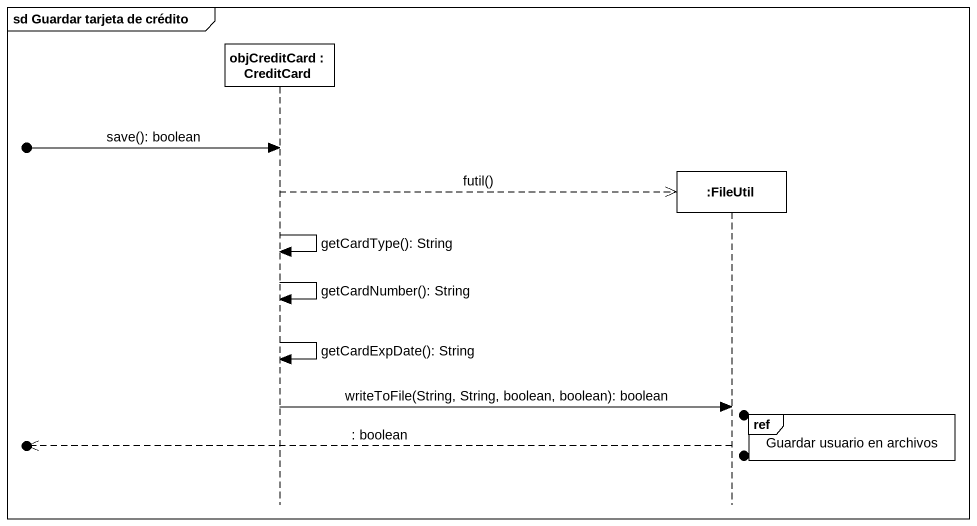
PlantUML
@startuml
mainframe sd Guardar tarjeta de crédito
hide footbox
participant "objCreditCard : CreditCard" as objCreditCard
participant ":FileUtil" as FileUtil

[o-> objCreditCard : save(): boolean
objCreditCard -->> FileUtil ** : futil()
objCreditCard -> objCreditCard : getCardType(): String
objCreditCard -> objCreditCard : getCardNumber(): String
objCreditCard -> objCreditCard : getCardExpDate(): String
objCreditCard -> FileUtil : writeToFile(String, String, boolean, boolean): boolean
ref over FileUtil : Guardar usuario en archivos
[o<<-- FileUtil : : boolean
@enduml
